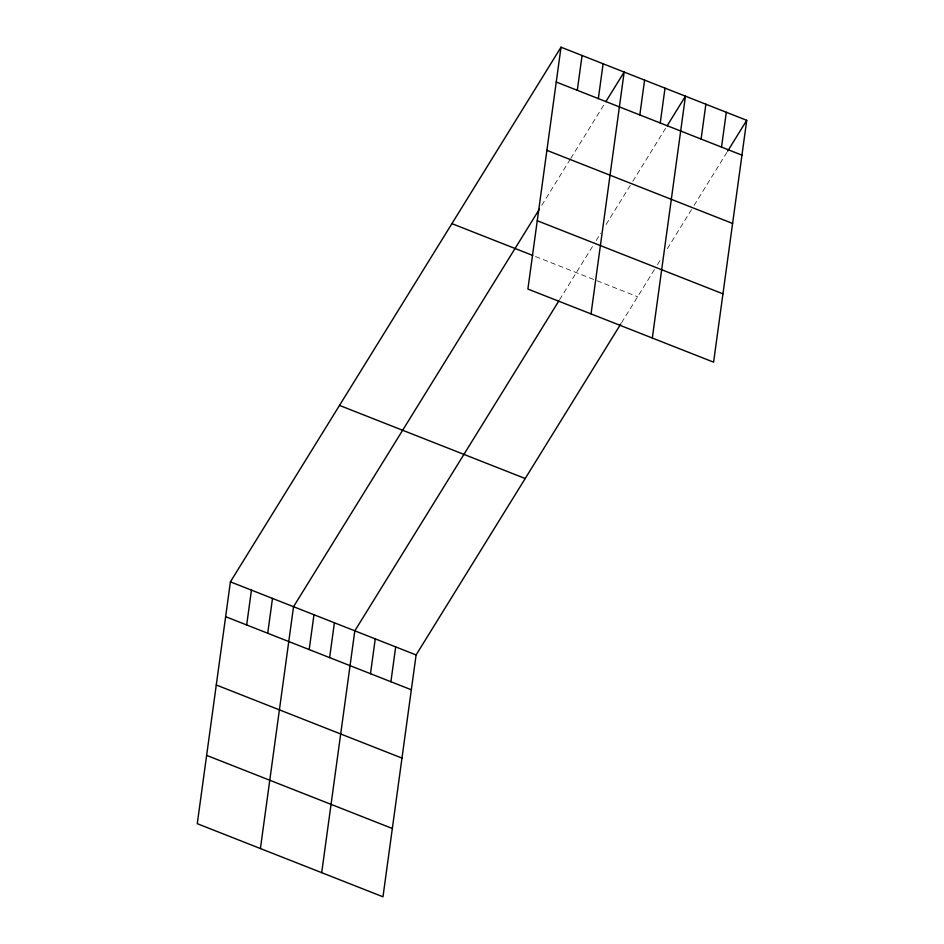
<?xml version="1.0" encoding="UTF-8"?>
<svg xmlns="http://www.w3.org/2000/svg" width="944" height="944" viewBox="0 0 944 944"><rect width="100%" height="100%" fill="white"/><g stroke="black" fill="none" stroke-linecap="round" stroke-linejoin="round"><path stroke-width="0.71" stroke-dasharray="4.72 3.54" d="M541.762 205.308L569.987 159.654M570.754 158.427L604.325 104.135M559.556 299.767L594.649 243.009M596.183 240.531L600.75 233.133M606.095 224.495L632.032 182.546M632.799 181.319L665.603 128.266M621.565 322.706L655.938 267.128M657.461 264.662L660.517 259.73M667.384 248.626L693.321 206.677M694.088 205.438L726.892 152.385M535.484 256.532L637.625 296.746"/><path stroke-width="1.42" d="M561.019 47.2L527.897 289.053L713.593 362.154L746.728 120.313L561.019 47.2L230.407 581.846L197.272 823.687L382.981 896.8L416.103 654.947L620.833 323.886M246.679 624.963L251.446 590.13M267.718 633.247L272.497 598.413M260.414 848.55L293.537 606.697L539.472 209.002M309.195 649.578L313.974 614.745M329.621 657.614L334.4 622.78M321.692 872.669L354.826 630.828L558.824 300.947M370.485 673.697L375.252 638.864M390.91 681.745L395.678 646.911M577.291 90.317L582.07 55.484M598.343 98.601L603.11 63.767M591.038 313.904L624.161 72.063L605.847 101.669M639.82 114.932L644.587 80.098M660.245 122.98L665.013 88.146M652.316 338.035L685.45 96.182L667.137 125.8M701.097 139.063L705.876 104.229M721.535 147.099L726.302 112.265M727.659 151.158L746.728 120.313M556.252 82.034L741.96 155.146M546.895 150.344L732.603 223.457M537.254 220.731L722.962 293.844M451.916 223.634L532.758 255.458M339.51 405.413L525.206 478.514M230.407 581.846L416.103 654.947M225.628 616.68L411.336 689.781M216.27 684.99L401.979 758.103M206.63 755.377L392.338 828.49"/></g></svg>
